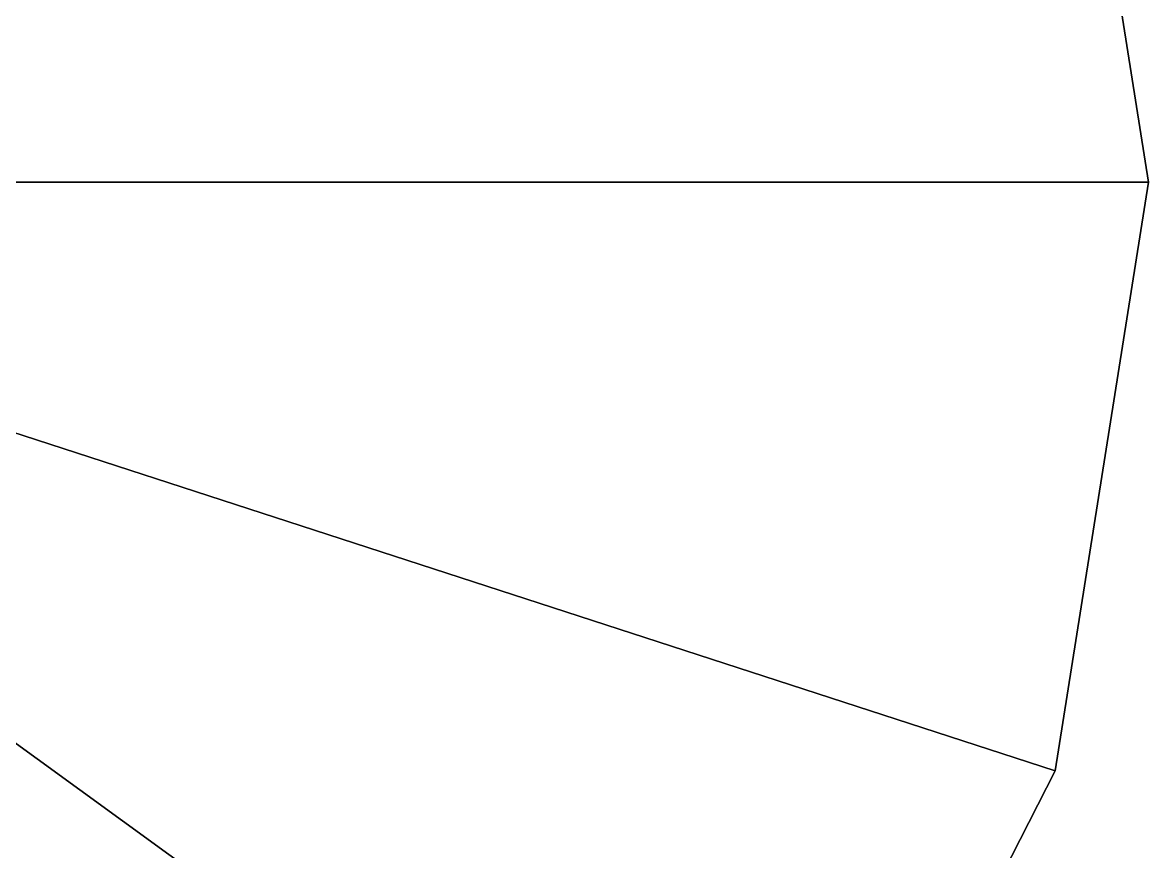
# Model space of a CAD drawing. Extents: x 51658 to 54704, y -20804 to -20635.
# Drawn here: x 54322.86 to 54352.4, y -20723.55 to -20701.8 of the extents above; entities that cross this region are included whole.
import ezdxf

# ---------------------------------------------------------------- set-up
doc = ezdxf.new("R2010")
doc.units = 0
doc.header["$MEASUREMENT"] = 0
doc.layers.add('MOTORBODY', color=7, linetype='CONTINUOUS')

msp = doc.modelspace()

# ---------------------------------------------------------------- meshes
at = {"layer": 'MOTORBODY', "color": 7}
mesh = msp.add_polyface(dxfattribs=at)
corners = [(54349.957642, -20690.535957, 19956.333113), (54342.855662, -20676.597536, 19956.333113), (54331.794065, -20665.535942, 19956.333113), (54317.855643, -20658.433965, 19956.333113), (54302.404785, -20655.986792, 19956.333113), (54286.953928, -20658.433968, 19956.333113), (54273.015511, -20665.535951, 19956.333113), (54261.953923, -20676.597545, 19956.333113), (54254.851946, -20690.535963, 19956.333113), (54252.404773, -20705.986816, 19956.333113), (54254.851946, -20721.437669, 19956.333113), (54261.953926, -20735.376084, 19956.333113), (54273.015517, -20746.437672, 19956.333113), (54286.953932, -20753.539649, 19956.333113), (54302.404784, -20755.986822, 19956.333113), (54317.855634, -20753.539646, 19956.333113), (54331.794047, -20746.437669, 19956.333113), (54342.855635, -20735.376081, 19956.333113), (54349.957612, -20721.437666, 19956.333113), (54352.404785, -20705.986816, 19956.333113), (54349.957642, -20690.535957, 20056.333113), (54342.855662, -20676.597536, 20056.333113), (54331.794065, -20665.535942, 20056.333113), (54317.855643, -20658.433965, 20056.333113), (54302.404785, -20655.986792, 20056.333113), (54286.953928, -20658.433968, 20056.333113), (54273.015511, -20665.535951, 20056.333113), (54261.953923, -20676.597545, 20056.333113), (54254.851946, -20690.535963, 20056.333113), (54252.404773, -20705.986816, 20056.333113), (54254.851946, -20721.437669, 20056.333113), (54261.953926, -20735.376084, 20056.333113), (54273.015517, -20746.437672, 20056.333113), (54286.953932, -20753.539649, 20056.333113), (54302.404784, -20755.986822, 20056.333113), (54317.855634, -20753.539646, 20056.333113), (54331.794047, -20746.437669, 20056.333113), (54342.855635, -20735.376081, 20056.333113), (54349.957612, -20721.437666, 20056.333113), (54352.404785, -20705.986816, 20056.333113), (54302.404785, -20705.986816, 19956.333113), (54302.404785, -20705.986816, 20056.333113)]
mesh.append_faces([[corners[k] for k in face] for face in [(20, 21, 0), (21, 1, 0), (21, 22, 1), (22, 2, 1), (22, 23, 2), (23, 3, 2), (23, 24, 3), (24, 4, 3), (24, 25, 4), (25, 5, 4), (25, 26, 5), (26, 6, 5), (26, 27, 6), (27, 7, 6), (27, 28, 7), (28, 8, 7), (28, 29, 8), (29, 9, 8), (29, 30, 9), (30, 10, 9), (30, 31, 10), (31, 11, 10), (31, 32, 11), (32, 12, 11), (32, 33, 12), (33, 13, 12), (33, 34, 13), (34, 14, 13), (34, 35, 14), (35, 15, 14), (35, 36, 15), (36, 16, 15), (36, 37, 16), (37, 17, 16), (37, 38, 17), (38, 18, 17), (38, 39, 18), (39, 19, 18), (39, 20, 19), (20, 0, 19), (41, 39, 38), (41, 38, 37), (41, 20, 39), (41, 37, 36), (41, 21, 20), (41, 36, 35), (41, 22, 21), (41, 35, 34), (41, 23, 22), (41, 34, 33), (41, 24, 23), (41, 33, 32), (41, 25, 24), (41, 32, 31), (41, 26, 25), (41, 31, 30), (41, 27, 26), (41, 30, 29), (41, 28, 27), (41, 29, 28), (40, 18, 19), (40, 19, 0), (40, 17, 18), (40, 0, 1), (40, 16, 17), (40, 1, 2), (40, 15, 16), (40, 2, 3), (40, 14, 15), (40, 3, 4), (40, 13, 14), (40, 4, 5), (40, 12, 13), (40, 5, 6), (40, 11, 12), (40, 6, 7), (40, 10, 11), (40, 7, 8), (40, 9, 10), (40, 8, 9)]], dxfattribs={"color": 7})

doc.saveas('drawing.dxf')
